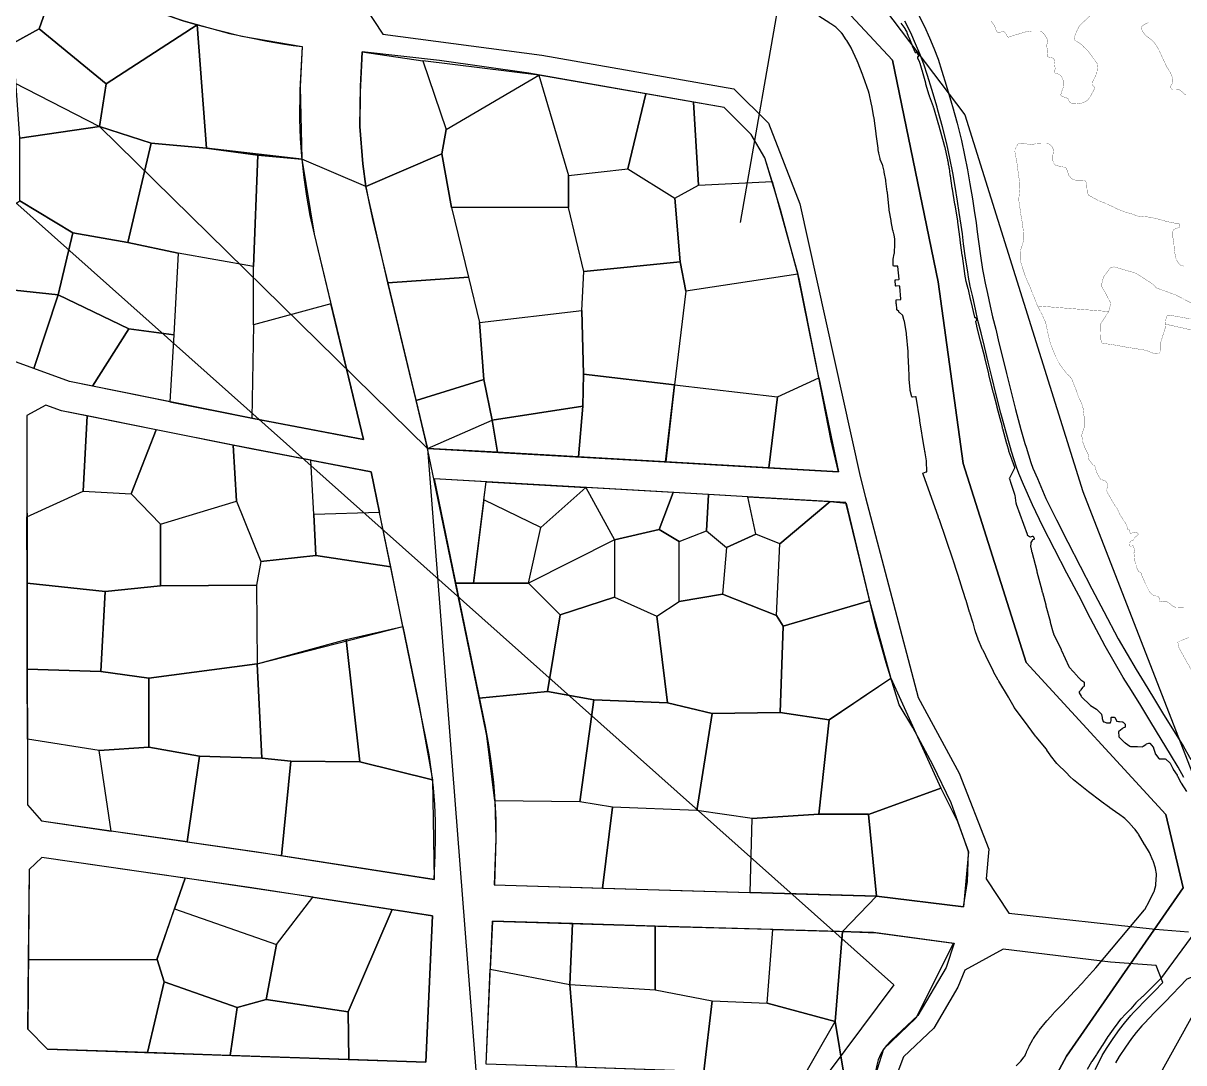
# Model space of a CAD drawing. Header units: millimetres. Extents: x -2018 to 1267, y -2071 to 2585.
# Drawn here: x -468 to 688, y -178 to 858 of the extents above; entities that cross this region are included whole.
import ezdxf

# ---------------------------------------------------------------- set-up
doc = ezdxf.new("R2010")
doc.units = ezdxf.units.MM
doc.linetypes.add('DASH', pattern=[0.35, 0.25, -0.1])
for name, color, linetype in [('0block', 7, 'Continuous'), ('0lake', 140, 'DASH'), ('0river', 141, 'Continuous'), ('1origin_square', 40, 'Continuous'), ('2area_all', 7, 'Continuous'), ('2area_down', 7, 'Continuous'), ('2area_up', 7, 'Continuous'), ('3_commercial', 1, 'Continuous'), ('3_landscape', 3, 'Continuous'), ('3_public', 4, 'Continuous'), ('3_resident', 2, 'Continuous')]:
    doc.layers.add(name, color=color, linetype=linetype)

msp = doc.modelspace()

# ---------------------------------------------------------------- linework, layer by layer
at = {"layer": '0block'}
for points in [[(-535.7, 956.1), (-418.8, 904.2), (-401.6, 896.5), (-345.9, 873), (-307.7, 859.9), (-262.3, 847.3), (-224.7, 839.5), (-209.3, 836.9), (-198.9, 835.2), (-189.9, 834.4), (-192.2, 790.9), (-192.6, 762), (-191.9, 742.7), (-190.6, 725.2), (-190.3, 722.1), (-188.3, 703.7), (-185.6, 685.1), (-182.1, 666.1), (-178, 647.5), (-128.8, 442.7), (-235.2, 463), (-421.5, 500.5), (-492.8, 526.6)], [(-127.6, 874), (-109.6, 846.5), (48.9, 825.7), (240.1, 792.1), (274.5, 758), (305.7, 677.6), (365.9, 405.8), (371, 385), (423.5, 185.7), (464.4, 110.3), (494.1, 34.6), (491.3, 5.2), (513.8, -29.1), (659.6, -45.2), (692.8, -47.7)], [(688.3, 106), (682.4, 116.4), (674.9, 129), (665.6, 144.2), (655.2, 161), (645.2, 177.6), (635.9, 192.7), (627.8, 205.8), (609.8, 236.9), (595.3, 264.5), (583.5, 287.2), (571.7, 309.7), (559.4, 333.5), (547.9, 356), (537.3, 377.7), (528.5, 397.8), (523.8, 408.9), (521.6, 415.1), (516.6, 430.9), (515.6, 434.6), (513.5, 441.6), (511.6, 448.7), (506, 469), (501.4, 487.4), (497, 505.1), (493.4, 519.9), (489.5, 535.6), (486.3, 549), (483.1, 561.5), (480.7, 572.5), (477.9, 584.8), (475.5, 595.4), (473.8, 604.6), (473, 609.8), (470.9, 623.5), (468.9, 637.8), (467.6, 647.8), (466.3, 656.3), (464.4, 669), (462.8, 680.2), (460.4, 695), (458, 708.6), (455, 723), (452, 737.4), (447.7, 754.2), (443.3, 770.9), (442.5, 773.8), (437.2, 791.5), (432.9, 805.5), (429.4, 816.6), (425.2, 827.1), (421, 837.1), (416.2, 847.8), (410.3, 859.7)], [(600, -184.9), (605.7, -173.3), (606.9, -170.9), (611.3, -164), (617.7, -154.2), (624, -145.2), (629.1, -138.6), (635.4, -131.1), (638.2, -128.3), (642.7, -123.5), (648.3, -117.6), (658.9, -107), (667.1, -98.3), (660.6, -81.4), (615, -78), (508.1, -65), (470, -85.9), (463.2, -102.9), (439.1, -143.6), (409, -172.3), (399.5, -197.9)]]:
    msp.add_lwpolyline(points, dxfattribs=at)
at = {"layer": '0block', "color": 7}
for points in [[(423.7, 866.4), (429.8, 854.2), (434.8, 843.1), (439.1, 832.8), (443.6, 821.6), (447.2, 809.9), (451.5, 795.9), (456.9, 777.9), (457.8, 774.7), (462.3, 757.9), (466.6, 740.8), (469.7, 726), (472.7, 711.4), (475.2, 697.5), (477.6, 682.4), (479.3, 671.1), (481.2, 658.5), (482.4, 649.8), (483.7, 639.9), (485.8, 625.7), (487.8, 612.1), (488.6, 607.2), (490.2, 598.4), (492.5, 588.1), (495.3, 575.7), (497.7, 565), (500.8, 552.6), (504, 539.2), (508, 523.5), (511.5, 508.7), (515.9, 491.1), (520.5, 472.8), (526, 452.6), (527.9, 445.6), (529.9, 438.8), (531, 435.2), (535.8, 419.8), (537.8, 414.3), (542.3, 403.8), (550.9, 384), (561.4, 362.7), (572.7, 340.4), (585, 316.6), (596.7, 294.1), (608.6, 271.5), (622.9, 244.1), (640.7, 213.5), (648.7, 200.5), (658, 185.4), (668, 168.8), (678.4, 152), (687.7, 136.8), (695.3, 124)], [(289.6, -45.4), (289.6, -45.6)], [(977.7, -661.9), (1008, -127.2), (989.5, -106.1), (715.1, -85.5), (691, -94.8), (669.6, -117.4), (659.1, -128), (653.6, -133.8), (649, -138.7), (646.4, -141.3), (640.8, -148), (636.1, -154.1), (630.1, -162.6), (623.9, -172.1), (620, -178.3)]]:
    msp.add_lwpolyline(points, dxfattribs=at)
at = {"layer": '0block'}
msp.add_lwpolyline([(244.7, 416.3), (344.4, 410.4), (336.9, 441.4), (321.2, 521.4), (305.5, 601.4), (286.5, 671.8), (270.9, 723.5), (257.4, 746.8), (230.5, 773.5), (35.8, 807.7), (-53, 820.5), (-130.1, 829.1), (-132.2, 788.9), (-132.3, 754.5), (-129.5, 717.3), (-126.4, 694.8), (-123.3, 678), (-119.6, 661), (-65, 433.9), (165.1, 420.8)], close=True, dxfattribs=at)
at = {"layer": '0block', "color": 7}
for points in [[(-121.2, 410.7), (-241, 433.5), (-429.7, 471.5), (-445, 477.1), (-464.1, 466.8), (-463.4, 78.9), (-449.3, 62.7), (-234.8, 31.8), (-58.5, 4.5), (-57.4, 28.9), (-57, 45.7), (-57.1, 62.4), (-57.8, 79), (-59.1, 95.6), (-61, 112.1), (-63.5, 128.5), (-66.6, 145.1)], [(300.8, -9.9), (382, -12.2), (468.7, -22.9), (472.7, 2.3), (473.7, 31.8), (469.6, 43.5), (456.3, 80.8), (438.3, 118.7), (418.2, 155.8), (404.8, 178.3), (391.6, 220.4), (381.3, 256.9), (365.4, 322.9), (351.7, 380.1), (264.8, 385.1), (254, 385.7), (163.4, 390.9), (-58.5, 403.5), (-7.7, 156.7), (-4.3, 138.5), (-1.5, 120), (0.6, 101.3), (2.1, 82.7), (2.9, 63.9), (3, 45.2), (2.5, 26.7), (1.3, -1.1), (187.3, -6.7), (290.5, -9.6)], [(-461.8, 14.4), (-463, -144.8), (-443.6, -164.8), (-66.7, -177.5), (-60.1, -31.7), (-240, -3.8), (-449, 26.2)], [(278.6, -189.1), (-6.7, -179.5), (-0.3, -37.1), (186.2, -42.7), (289.6, -45.6), (299.7, -45.9), (379.1, -48.2), (459.3, -59), (451.6, -83.3), (423.3, -131), (396.7, -155.9), (391.9, -161), (388.7, -165.4), (386.1, -170), (383.9, -175.3), (382.5, -180.6), (380.2, -192.5), (288.7, -189.4)]]:
    msp.add_lwpolyline(points, close=True, dxfattribs=at)
at = {"layer": '0lake', "const_width": 0.25}
for points in [[(597.1, 867.1), (584.7, 855.5), (584.4, 855.1), (584.1, 854.7), (582, 850.7), (581.8, 850.2), (581.6, 849.8), (579.7, 845.1), (579.6, 844.7), (579.4, 844.2), (579.1, 843.2), (579, 842.8), (578.9, 842.3), (579, 841.8), (579.1, 841.3), (579.4, 840.9), (581.4, 839.4), (581.8, 839.1), (582.2, 838.9), (585.2, 837.1), (585.6, 836.8), (586, 836.5), (589.5, 832.9), (589.9, 832.6), (590.3, 832.3), (591.7, 830.9), (592.1, 830.6), (592.4, 830.2), (602.3, 816.9), (602.4, 816.5), (602.3, 816), (601.6, 808.5), (601.5, 808), (601.4, 807.6), (599.5, 803.5), (599.3, 803), (599.1, 802.6), (596.8, 798.1), (596.7, 797.6), (596.7, 797.1), (596.7, 796.6), (596.9, 796.2), (597.1, 795.8), (597.5, 795.4), (597.9, 795.1), (598.7, 794.5), (599, 794.1), (599.2, 793.6), (599.3, 793.2), (599.2, 792.7), (598.9, 791.7), (598.7, 791.3), (598.5, 790.8), (597.5, 789.1), (597.3, 788.6), (597, 788.2), (594.9, 784.2), (594.7, 783.8), (594.3, 783.4), (592.1, 780.7), (591.8, 780.4), (591.3, 780.1), (589.6, 779.1), (589.2, 778.8), (588.7, 778.7), (585.8, 777.8), (585.4, 777.6), (584.9, 777.6), (581.9, 777.1), (581.4, 777), (580.9, 777.1), (578.4, 777.1), (577.9, 777.2), (577.5, 777.4), (575.1, 778.4), (574.8, 778.7), (574.4, 779), (574.1, 779.4), (573.9, 779.9), (573.8, 780.4), (573.6, 780.8), (573.4, 781.3), (573, 782.2), (572.6, 782.5), (572.2, 782.7), (571.3, 783.1), (570.8, 783.3), (570.3, 783.5), (566.6, 784.9), (566.1, 785.1), (565.9, 785.6), (565.7, 786), (565.7, 786.5), (566.4, 788.9), (566.6, 789.4), (566.7, 789.9), (567.9, 793.2), (568.1, 793.7), (568.1, 794.2), (568.4, 796.1), (568.4, 796.6), (568.4, 797.1), (568.4, 798.6), (568.4, 799.1), (568.3, 799.6), (567.7, 801.5), (567.6, 802), (567.3, 802.5), (565.8, 805), (565.5, 805.5), (565.2, 805.8), (564.3, 806.3), (563.9, 806.6), (563.5, 806.8), (561, 807.4), (560.5, 807.5), (560.1, 807.8), (559.8, 808.2), (559.6, 808.7), (559.6, 809.2), (559.6, 809.7), (559.9, 811.6), (560, 812.1), (560, 812.6), (559.5, 816.6), (559.5, 817.1), (559.4, 817.6), (559, 821.1), (558.9, 821.5), (558.6, 821.9), (557.9, 822.7), (557.5, 823), (557.1, 823.2), (556.6, 823.4), (556.1, 823.5), (553.7, 823.8), (553.2, 823.9), (552.7, 824.1), (552.4, 824.5), (552.2, 824.9), (552, 825.4), (552.1, 825.9), (552.1, 826.4), (552.2, 826.9), (552.3, 827.9), (552.4, 828.4), (552.4, 828.9), (552.4, 829.9), (552.4, 830.4), (552.3, 830.9), (551.8, 833.8), (551.7, 834.3), (551.6, 834.8), (551.7, 835.8), (551.8, 836.3), (551.9, 836.8), (552.2, 838.2), (552.3, 838.7), (552.4, 839.2), (552.3, 840.7), (552.3, 841.2), (552.1, 841.7), (551.7, 842.6), (551.5, 843), (551.2, 843.5), (549, 846.8), (548.7, 847.2), (548.3, 847.5), (546.5, 849.2), (546.1, 849.5), (545.6, 849.7), (544.6, 849.8), (544.1, 849.8), (543.6, 849.8), (541.6, 849.8), (541.1, 849.8), (540.6, 849.8), (537.1, 849.8), (536.6, 849.8), (536.1, 849.7), (531.7, 849.1), (531.2, 849), (530.7, 848.9), (524.9, 847.2), (524.4, 847), (524, 846.9), (516.8, 844.8), (516.3, 844.6), (515.8, 844.4), (514.4, 843.9), (514, 843.7), (513.5, 843.7), (513, 843.8), (512.6, 844), (512.3, 844.4), (512.1, 844.8), (511.9, 845.3), (511.2, 846.6), (511, 847.1), (510.7, 847.5), (509.4, 849), (509, 849.3), (508.6, 849.5), (508.1, 849.5), (507.6, 849.4), (507.1, 849.3), (506.6, 849.1), (504.3, 848.1), (503.9, 847.9), (503.4, 847.9), (502.9, 848.1), (502.6, 848.4), (501.7, 849.6), (501.4, 850.1), (501.3, 850.5), (500.1, 853.8), (499.9, 854.3), (499.7, 854.7), (499, 856.1), (498.7, 856.5), (498.4, 856.9), (496.2, 859.6)], [(690.1, 785.8), (685.3, 790.2), (685, 790.5), (684.5, 790.8), (683.2, 791.4), (682.7, 791.5), (682.2, 791.5), (680.7, 791.6), (680.2, 791.7), (679.7, 791.7), (677.7, 791.7), (677.2, 791.7), (676.7, 791.8), (676.2, 791.9), (675.7, 792), (675.5, 792.4), (675.1, 794.3), (675.2, 794.8), (675.3, 795.3), (675.5, 795.7), (675.8, 796.2), (676, 796.6), (676.3, 797), (676.5, 797.5), (676.8, 797.9), (677, 798.3), (677.1, 798.8), (677.2, 800.3), (677.2, 800.8), (677.2, 801.3), (676.8, 803.3), (676.6, 803.7), (676.5, 804.2), (674.5, 808.8), (674.3, 809.3), (674, 809.7), (671, 814.3), (670.8, 814.7), (670.6, 815.2), (667.4, 822), (667.2, 822.4), (667, 822.9), (663.5, 830.6), (663.3, 831.1), (663, 831.5), (659.9, 836.6), (659.6, 837.1), (659.3, 837.4), (657, 840.1), (656.6, 840.4), (656.2, 840.7), (653.4, 842.8), (653, 843.1), (652.7, 843.5), (650.3, 845.3), (650, 845.7), (649.6, 846.1), (646.9, 849.7), (646.7, 850.1), (646.5, 850.6), (646.1, 852), (646, 852.5), (646, 853), (646.3, 854), (646.5, 854.4), (646.8, 854.7), (648.4, 856), (648.8, 856.3), (649.3, 856.5), (653.3, 858.4)], [(702.1, 575.4), (680.8, 586.4), (680.4, 586.7), (679.9, 586.9), (661.6, 593.5), (661.1, 593.7), (660.7, 593.9), (658, 596.9), (657.7, 597.3), (657.3, 597.6), (640.9, 608.2), (640.5, 608.4), (640, 608.6), (619.4, 614.6), (618.9, 614.7), (618.4, 614.7), (615.9, 614.1), (615.4, 614), (615, 613.9), (608.5, 605), (608.2, 604.6), (608, 604.1), (606.1, 596.4), (606.1, 595.9), (606.2, 595.4), (610.3, 588.5), (610.5, 588.1), (610.7, 587.6), (615.1, 579.2), (615.3, 578.7), (615.4, 578.3), (613.6, 571), (613.4, 570.5), (613, 570.3), (543.2, 575.8), (542.7, 575.8), (542.4, 576.1), (542.2, 576.5), (539.3, 584), (539.1, 584.4), (538.9, 584.9), (537.3, 588.6), (537.1, 589), (537, 589.5), (534.7, 595.6), (534.5, 596), (534.3, 596.5), (532.5, 600.1), (532.3, 600.6), (532.1, 601), (529.9, 606.6), (529.8, 607.1), (529.6, 607.5), (528, 612.3), (527.8, 612.8), (527.7, 613.2), (526.2, 618), (526.1, 618.5), (525.9, 619), (525.3, 621.4), (525.2, 621.9), (525.2, 622.4), (525.1, 625.4), (525.1, 625.9), (525.1, 626.4), (525.2, 628.9), (525.3, 629.4), (525.4, 629.9), (526, 632.8), (526.1, 633.3), (526.3, 633.8), (527.6, 637.5), (527.8, 638), (527.9, 638.5), (528.4, 641.4), (528.4, 641.9), (528.5, 642.4), (528.5, 647.4), (528.5, 647.9), (528.5, 648.4), (527.7, 655.9), (527.6, 656.4), (527.6, 656.9), (525.6, 668.2), (525.6, 668.7), (525.5, 669.2), (524.6, 676.1), (524.5, 676.6), (524.4, 677.1), (523.8, 681.1), (523.8, 681.6), (523.8, 682.1), (524.2, 686.6), (524.2, 687.1), (524.3, 687.6), (524.8, 693.5), (524.9, 694), (524.9, 694.5), (524.9, 697.5), (524.9, 698), (524.9, 698.5), (523.5, 705.9), (523.4, 706.4), (523.4, 706.9), (522.5, 714.9), (522.4, 715.4), (522.4, 715.9), (521.2, 722.3), (521.2, 722.8), (521.1, 723.2), (520, 729.1), (519.9, 729.6), (520, 730.1), (520, 731.6), (520.1, 732.1), (520.2, 732.6), (520.8, 733.4), (521.1, 733.8), (521.3, 734.3), (522.5, 736.5), (522.8, 736.9), (523.2, 737.2), (525.6, 737.8), (526.1, 737.9), (526.6, 738), (529.1, 738.1), (529.5, 738), (530, 737.8), (533.3, 736.7), (533.8, 736.5), (534.3, 736.5), (535.3, 736.3), (535.8, 736.3), (536.3, 736.4), (537.7, 736.7), (538.2, 736.8), (538.7, 737), (540.1, 737.4), (540.6, 737.5), (541.1, 737.5), (543.1, 737.7), (543.6, 737.7), (544.1, 737.7), (547.1, 737.9), (547.6, 737.9), (548.1, 737.9), (550.6, 737.9), (551.1, 737.9), (551.6, 737.8), (553.1, 737.5), (553.6, 737.4), (554, 737.1), (555.2, 736.2), (555.6, 735.9), (555.9, 735.6), (557.3, 734.1), (557.6, 733.7), (557.7, 733.2), (558.1, 731.8), (558.3, 731.3), (558.3, 730.8), (557.7, 725.3), (557.7, 724.8), (557.7, 724.3), (557.6, 722.8), (557.6, 722.3), (557.6, 721.8), (557.8, 720.3), (557.9, 719.9), (558.1, 719.4), (558.7, 718), (559, 717.6), (559.3, 717.3), (560, 716.5), (560.4, 716.2), (560.8, 716), (564.7, 714.9), (565.2, 714.8), (565.6, 714.7), (568.1, 714.3), (568.6, 714.2), (569.1, 714.1), (570.5, 713.7), (570.9, 713.3), (571.2, 712.9), (571.4, 712.5), (571.6, 712), (572.4, 709.6), (572.5, 709.2), (572.7, 708.7), (573.6, 706.4), (573.7, 705.9), (574, 705.5), (576, 703.2), (576.4, 702.9), (576.8, 702.6), (578, 701.8), (578.5, 701.6), (579, 701.5), (580.4, 701.2), (580.9, 701.2), (581.4, 701.2), (583.4, 701.2), (583.9, 701.1), (584.4, 701.1), (586.9, 701.1), (587.4, 701.1), (587.9, 701.1), (588.9, 700.9), (589.4, 700.8), (589.8, 700.5), (590.2, 700.2), (590.6, 699.8), (590.7, 699.4), (591.4, 697), (591.5, 696.5), (591.5, 696), (591.7, 693), (591.7, 692.5), (592, 689), (592, 688.5), (592.3, 688.1), (593.3, 686.3), (593.6, 686), (594, 685.8), (596.7, 684.4), (597.2, 684.2), (597.6, 683.9), (600.6, 682.2), (601.1, 681.9), (601.5, 681.7), (604.2, 680.4), (604.7, 680.2), (605.1, 680), (609.3, 678.4), (609.8, 678.2), (610.3, 678), (613.4, 676.5), (613.9, 676.3), (614.3, 676.1), (617.1, 674.9), (617.5, 674.7), (618, 674.5), (622, 672.4), (622.4, 672.2), (622.9, 672), (629, 669.7), (629.4, 669.5), (629.9, 669.4), (635.7, 667.7), (636.2, 667.6), (636.6, 667.4), (642.7, 665.2), (643.2, 665.1), (643.7, 665), (648.2, 664.5), (648.7, 664.5), (649.2, 664.5), (651.2, 664.6), (651.7, 664.6), (652.2, 664.5), (655.2, 664.2), (655.7, 664.1), (656.1, 663.9), (662, 662.5), (662.5, 662.4), (662.9, 662.3), (669.7, 660.4), (670.2, 660.2), (670.6, 660.1), (676, 659), (676.5, 658.9), (679, 658.4), (679.5, 658.3), (680, 658.3), (682.5, 658.3), (682.9, 658), (683.3, 657.7), (684.1, 657), (684.2, 656.6), (684.3, 656.1), (684.1, 655.6), (683.8, 654.6), (683.7, 654.2), (683.2, 654), (682.3, 653.6), (681.8, 653.5), (679.9, 652.8), (679.4, 652.6), (679, 652.4), (678.2, 651.8), (677.8, 651.5), (677.6, 651), (677.5, 650.6), (677.3, 650.1), (677.3, 649.6), (677.2, 645.6), (677.2, 645.1), (677.2, 644.6), (678, 639.6), (678.1, 639.2), (678.2, 638.7), (678.6, 633.2), (678.6, 632.7), (678.7, 632.2), (679.3, 628.2), (679.4, 627.7), (679.5, 627.2), (680.2, 623.8), (680.3, 623.3), (680.5, 622.9), (682, 619.7), (682.3, 619.3), (682.6, 618.9), (684.3, 617), (684.6, 616.7), (685.1, 616.5), (688.4, 615.5)], [(688.3, 275.6), (687.8, 275.5), (680.8, 275.2), (680.3, 275.2), (679.9, 275.5), (677.6, 276.6), (677.2, 276.8), (676.8, 277.1), (673.7, 279.7), (673.3, 280), (672.9, 280.2), (670.7, 281.4), (670.2, 281.7), (669.7, 281.7), (668.2, 281.7), (667.7, 281.7), (667.3, 281.6), (664.8, 281.2), (664.4, 281.4), (664.1, 281.8), (663.8, 282.3), (663.8, 282.8), (663.7, 283.3), (663.7, 283.8), (663.7, 284.3), (663.6, 284.8), (663.4, 285.2), (663.1, 285.6), (662.8, 286), (661, 286.8), (660.5, 286.9), (657.6, 287.8), (657.2, 288), (656.8, 288.3), (654.3, 290.8), (653.9, 291.1), (653.7, 291.5), (649.9, 299.2), (649.7, 299.6), (649.5, 300.1), (646.5, 306.9), (646.3, 307.4), (646.1, 307.9), (645.7, 309.3), (645.6, 309.8), (645.2, 310.1), (643.4, 311.1), (643.1, 311.3), (642.8, 311.8), (641.1, 315.4), (640.9, 315.9), (640.7, 316.3), (640.5, 318.3), (640.5, 318.8), (640.4, 319.3), (639.4, 321.6), (639.2, 322), (639.1, 322.5), (638.5, 329.5), (638.5, 330), (638.8, 330.3), (639.3, 330.5), (639.5, 330.9), (639.5, 331.4), (637.8, 337.1), (637.4, 337.1), (636.9, 336.9), (635.1, 336), (634.7, 335.8), (634.6, 336.1), (634.2, 339.1), (634.2, 339.6), (634.4, 340.1), (634.9, 340.9), (635.2, 341.3), (635.6, 341.7), (636, 341.9), (636.5, 342), (637.5, 342.2), (637.9, 342.5), (638.1, 342.9), (639, 344.7), (639.3, 345.1), (639.7, 345.5), (640.1, 345.8), (640.5, 346.1), (641.2, 346.7), (641.6, 347), (642, 347.4), (642.9, 348.6), (642.6, 349), (641.5, 350), (641.1, 350.3), (640.7, 350.5), (640.2, 350.3), (639.8, 350.2), (639.3, 350.1), (635.3, 349.4), (634.9, 349.4), (634.6, 349.9), (633.9, 352.3), (633.7, 352.7), (633.2, 352.7), (632.7, 352.6), (632.5, 352.8), (632.3, 353.3), (631.1, 357.7), (630.9, 358.1), (630.7, 358.5), (627.1, 364), (626.9, 364.4), (626.6, 364.8), (624.4, 368.2), (624.2, 368.6), (624, 369.1), (622.6, 372.3), (622.4, 372.8), (622.2, 373.2), (618.8, 378.2), (618.5, 378.6), (618.3, 379), (611.8, 390.3), (611.7, 390.8), (611.6, 391.3), (611.3, 392.2), (611.3, 392.7), (611.4, 393.2), (612.3, 396.1), (612.4, 396.5), (612.4, 397), (611.6, 399.4), (611.4, 399.9), (611.1, 400.3), (610.5, 401.1), (610.2, 401.4), (609.7, 401.6), (607.4, 402.4), (606.9, 402.6), (606.4, 402.7), (605.4, 402.8), (605.1, 403.2), (604.9, 403.6), (601, 410.6), (600.9, 411.1), (600.8, 411.6), (600.4, 414.1), (600.3, 414.5), (600.1, 415), (599.7, 415.9), (599.5, 416.4), (599.2, 416.7), (597.8, 417.4), (597.4, 417.7), (597.1, 418.1), (595.7, 420.1), (595.4, 420.5), (595, 420.9), (593.8, 422.5), (593.6, 422.9), (593.6, 423.4), (593.7, 424.9), (593.7, 425.4), (593.6, 425.9), (593.5, 426.4), (593.4, 426.9), (593.3, 427.4), (593, 427.8), (592.1, 429.6), (591.9, 430), (591.7, 430.5), (589.6, 434.5), (589.4, 435), (589.3, 435.4), (587.2, 441.1), (587.1, 441.6), (587.1, 442.1), (586.9, 444), (586.8, 444.5), (586.8, 445), (586.6, 446), (586.6, 446.5), (586.6, 447), (586.9, 449), (587, 449.5), (587.2, 450), (587.9, 451.8), (588, 452.3), (588.2, 452.8), (588.9, 454.7), (589, 455.2), (589, 455.7), (589, 459.2), (589, 459.7), (589, 460.2), (588.8, 465.6), (588.8, 466.1), (588.7, 466.6), (587.8, 473.6), (587.8, 474.1), (587.6, 474.6), (586.4, 478.9), (586.2, 479.4), (586, 479.8), (583.4, 484.7), (583.3, 485.1), (583.1, 485.6), (581.1, 491.8), (580.9, 492.3), (580.7, 492.7), (578.1, 499.2), (577.9, 499.7), (577.7, 500.1), (576.7, 502.9), (576.4, 503.4), (576.1, 503.8), (575.5, 504.6), (575.1, 504.9), (574.8, 505.3), (572.3, 507.7), (571.9, 508.1), (571.6, 508.5), (568.2, 512.8), (567.9, 513.1), (567.6, 513.5), (564.6, 517.6), (564.3, 518), (564.1, 518.4), (560.7, 525.1), (560.5, 525.6), (560.3, 526), (558.2, 531.1), (558, 531.6), (557.8, 532), (555.3, 538.6), (555.1, 539), (555, 539.5), (553.8, 544.4), (553.7, 544.9), (553.6, 545.4), (552.4, 550.7), (552.3, 551.2), (551.5, 555.1), (551.4, 555.6), (551.3, 556.1), (550.4, 559.5), (550.3, 560), (550.1, 560.4), (547.4, 566.4), (547.2, 566.8), (547, 567.3), (544.9, 571.3), (544.6, 571.7), (542.6, 575.7), (543.1, 575.8), (612.8, 570.3), (613.2, 570.2), (613, 569.7), (605.6, 558.4), (605.6, 558), (605.6, 557.5), (605.2, 543.5), (605.2, 543), (605.4, 542.5), (606.8, 538.7), (607.2, 538.6), (607.7, 538.5), (616.6, 537.4), (617.1, 537.3), (617.6, 537.2), (629.9, 535), (630.4, 534.9), (630.9, 534.8), (650.2, 531.7), (650.6, 531.5), (651.1, 531.4), (658.5, 528.4), (659, 528.3), (659.5, 528.4), (663.5, 528.7), (663.9, 529.1), (665, 531.3), (665.2, 531.7), (665.3, 532.2), (665.3, 539.2), (665.3, 539.7), (665.4, 540.2), (669.2, 552.7), (669.4, 553.1), (669.5, 553.6), (669.8, 557.1), (669.9, 557.6), (670.4, 557.6), (717.7, 547)], [(717.8, 547), (670, 557.7), (669.9, 558.1), (669.9, 558.6), (670.2, 561.6), (670.3, 562.1), (670.4, 562.6), (671.5, 566.4), (671.9, 566.6), (672.4, 566.6), (673.9, 566.6), (674.4, 566.6), (674.9, 566.5), (694.6, 563)], [(736.4, 141.1), (687.9, 226.9), (687.7, 227.3), (687.5, 227.7), (683.6, 234.7), (683.4, 235.2), (683.2, 235.7), (682.3, 240.1), (682.2, 240.5), (682.3, 240.9), (685.5, 242.5), (685.9, 242.7), (686.4, 242.8), (692.9, 245.4)]]:
    msp.add_lwpolyline(points, dxfattribs=at)
at = {"layer": '0river'}
for points in [[(521.1, -181.2), (525.5, -177.1), (525.8, -176.7), (529.2, -172.4), (529.4, -171.9), (529.7, -171.5), (531.2, -168.3), (531.4, -167.9), (531.6, -167.4), (534, -161.9), (534.2, -161.5), (534.4, -161), (537.9, -155), (538.2, -154.5), (538.5, -154.1), (543.6, -146.7), (543.9, -146.3), (544.2, -145.9), (551.7, -136.5), (552, -136.1), (552.3, -135.8), (557.9, -129.4), (558.3, -129), (558.6, -128.6), (566.6, -120.4), (567, -120), (567.3, -119.7), (579.4, -107), (579.7, -106.6), (580.1, -106.3), (587.5, -98.1), (587.8, -97.8), (588.1, -97.4), (597.2, -87.4), (597.5, -87), (597.9, -86.6), (600.5, -83.6), (649.1, -26), (649.3, -25.6), (653.6, -17.7), (653.8, -17.2), (654, -16.8), (658.7, -7.4), (658.9, -6.9), (659, -6.4), (660.2, -1.6), (660.3, -1.1), (660.3, -0.6), (660.9, 8.9), (660.8, 9.4), (660.8, 9.9), (660.1, 15.4), (660, 15.8), (657.6, 22.9), (657.4, 23.4), (654.2, 30.7), (654, 31.2), (649.4, 38.9), (649.1, 39.3), (642.9, 49.6), (642.6, 50.1), (642.4, 50.5), (639.7, 54.1), (639.4, 54.5), (639.1, 54.9), (635.1, 59.3), (634.7, 59.7), (629.9, 64.7), (629.5, 65.1), (623, 69.7), (622.6, 70), (614.4, 75.8), (614, 76.1), (606, 82.1), (605.6, 82.4), (593.3, 91.8), (578.4, 103.6), (578, 103.9), (575, 106.6), (574.6, 106.9), (574.3, 107.2), (571.6, 110.2), (571.2, 110.6), (570.9, 110.9), (562.4, 119.4), (562, 119.7), (561.7, 120.1), (555.5, 127.9), (555.2, 128.3), (554.9, 128.7), (551.9, 133.3), (551.6, 133.8), (551.3, 134.2), (541.1, 146.5), (540.8, 146.9), (540.5, 147.3), (529.4, 162.1), (529.1, 162.5), (519.6, 175.4), (519.3, 175.8), (519.1, 176.2), (514, 185.4), (513.7, 185.8), (513.5, 186.2), (503.9, 202.1), (503.6, 202.5), (503.4, 202.9), (498.7, 211.2), (498.5, 211.6), (491.3, 226.5), (491.1, 227), (490.9, 227.4), (487.9, 233.2), (487.7, 233.6), (487.4, 234.1), (483.7, 242.8), (483.5, 243.3), (483.3, 243.7), (480.8, 251.3), (480.6, 251.8), (480.5, 252.3), (478.3, 260), (478.1, 260.4), (478, 260.9), (475.1, 270), (474.9, 270.4), (474.8, 270.9), (471.3, 282.4), (471.2, 282.9), (465.9, 299.6), (465.8, 300.1), (458.8, 321.5), (458.7, 321.9), (458.5, 322.4), (444.4, 363.6), (444.2, 364), (444, 364.5), (443.9, 365), (443.7, 365.4), (428.5, 408.3), (428.4, 408.8), (428.4, 409.3), (431.7, 410.5), (432.1, 410.7), (432.3, 411.1), (431.9, 420.6), (431.8, 421.1), (431.8, 421.6), (430.6, 429.5), (430.5, 430), (430.4, 430.5), (429.8, 433.9), (429.7, 434.4), (429.6, 434.9), (425.2, 461.5), (425.1, 462), (425.1, 462.5), (421.6, 484.8), (421.5, 485.2), (421.1, 485.4), (418.1, 484.9), (417.6, 484.9), (417.4, 485.2), (415.6, 491.5), (415.5, 492), (415.5, 492.5), (414.8, 502.9), (414.8, 503.4), (414.2, 516.9), (414.1, 517.4), (414.1, 517.9), (413.6, 529.4), (413.6, 529.9), (413.6, 530.4), (412, 547.8), (412, 548.3), (411.9, 548.8), (410, 560.2), (409.9, 560.7), (409.7, 561.1), (408.3, 565.9), (408.2, 566.4), (407.9, 566.8), (404.9, 569.4), (404.5, 569.8), (404.2, 570.2), (402.5, 572), (402.3, 572.5), (402.3, 573), (401.9, 577.5), (401.8, 578), (401.8, 578.5), (401.6, 581.5), (401.8, 581.9), (405.8, 582.2), (406.3, 582.3), (406.4, 582.7), (405.2, 595.2), (405.1, 595.7), (404.7, 595.8), (401.7, 595.6), (401.2, 595.7), (401, 596), (400.6, 601.5), (400.8, 601.9), (401.3, 602), (404.3, 602.1), (404.6, 602.5), (403.5, 615), (403.4, 615.4), (403, 615.6), (399.5, 615.6), (399, 615.6), (398.8, 616), (398.6, 621.5), (398.6, 622), (398.7, 622.5), (399.8, 627.9), (399.9, 628.4), (400, 628.9), (400.5, 637.4), (400.5, 637.9), (400.5, 638.4), (400.5, 641.4), (400.4, 641.9), (400.4, 642.4), (399.6, 646.8), (399.5, 647.3), (399.4, 647.8), (398.7, 650.2), (398.6, 650.7), (398.5, 651.1), (396.8, 660), (396.7, 660.5), (396.6, 661), (394.8, 671.3), (394.7, 671.8), (394.7, 672.3), (392.9, 688.7), (392.9, 689.2), (392.8, 689.7), (391.5, 700.1), (391.4, 700.6), (391.3, 701.1), (389.9, 709), (389.9, 709.5), (389.7, 710), (388.4, 715.3), (388.3, 715.8), (388.1, 716.3), (385.9, 721.8), (385.7, 722.3), (385.6, 722.8), (384.4, 728.2), (384.3, 728.6), (384.2, 729.1), (383.7, 732.1), (383.6, 732.6), (383.6, 733.1), (381.7, 747), (381.7, 747.5), (379.8, 762.8), (379.7, 763.3), (379.6, 763.8), (377.3, 775.6), (377.2, 776.1), (377.1, 776.6), (374.7, 787.8), (374.6, 788.3), (374.4, 788.8), (368.8, 804.8), (368.6, 805.3), (368.4, 805.8), (363.2, 819.3), (363, 819.7), (362.8, 820.2), (357, 832.9), (356.8, 833.4), (356.5, 833.8), (352.5, 840.2), (352.3, 840.6), (352, 841), (347.8, 847.2), (347.4, 847.6), (347.1, 848), (342.3, 853), (341.9, 853.4), (341.5, 853.7), (336.5, 857), (336.1, 857.3), (335.7, 857.5), (324.7, 864.5)], [(406.5, 857.6), (410.2, 852.3), (410.5, 851.8), (410.7, 851.4), (412, 849.2), (412.2, 848.8), (412.4, 848.3), (413.8, 844.6), (414, 844.1), (414.2, 843.7), (417.5, 835.3), (417.7, 834.8), (417.9, 834.4), (420.6, 828.5), (421.1, 828.4), (421.5, 828.5), (422, 828.7), (422.4, 828.6), (423.9, 824.9), (423.9, 824.4), (423.6, 824.1), (423.1, 823.9), (423, 823.5), (423.1, 823), (424.8, 818.9), (425, 818.4), (425.1, 817.9), (427.4, 810.8), (427.5, 810.3), (427.7, 809.8), (430.8, 798.2), (430.9, 797.7), (431, 797.2), (434.3, 786.2), (434.5, 785.8), (434.7, 785.3), (438.5, 774.4), (438.7, 774), (438.8, 773.5), (444, 756.3), (444.1, 755.8), (444.3, 755.3), (449.5, 736), (449.6, 735.5), (449.7, 735), (452.8, 721.3), (452.9, 720.9), (453, 720.4), (453.5, 717.4), (453.6, 716.9), (453.7, 716.4), (454.2, 714), (454.3, 713.5), (454.4, 713), (455.3, 706.6), (455.4, 706.1), (455.5, 705.6), (457.2, 693.2), (457.3, 692.7), (457.4, 692.2), (459.9, 677.4), (460, 676.9), (460.1, 676.5), (462.7, 660.2), (462.7, 659.7), (462.8, 659.2), (465, 642.3), (465, 641.8), (465.1, 641.3), (467.2, 626.5), (467.3, 626), (467.4, 625.5), (469.8, 608.1), (469.8, 607.6), (471.2, 600.3), (471.3, 599.8), (471.4, 599.3), (472.7, 594.4), (472.8, 594), (472.9, 593.5), (475.8, 581.3), (475.9, 580.8), (476.1, 580.4), (479.7, 564.8), (479.9, 564.3), (480.2, 564.2), (480.7, 564.3), (481.1, 564.1), (481.2, 563.6), (481.8, 561.2), (481.4, 560.9), (480.9, 560.7), (480.6, 560.4), (481.7, 556), (481.8, 555.5), (485.5, 541), (485.6, 540.5), (485.7, 540), (489.5, 525), (489.7, 524.5), (489.8, 524), (493.5, 508.5), (493.7, 508), (493.8, 507.5), (498.1, 490), (498.2, 489.5), (501.9, 475.5), (502.1, 475), (505.9, 460.5), (506, 460), (506.1, 459.6), (507.3, 454.7), (507.4, 454.2), (507.6, 453.7), (511.7, 438.8), (511.8, 438.3), (512, 437.8), (513.5, 432.5), (513.6, 432), (513.7, 431.6), (516.5, 423.5), (516.7, 423.1), (516.9, 422.6), (519.6, 415.1), (519.7, 414.6), (519.7, 414.1), (514.4, 404.4), (514.3, 404), (514.4, 403.5), (514.8, 402.6), (514.9, 402.1), (515.1, 401.6), (515.2, 401.1), (515.4, 400.7), (515.5, 400.2), (519.6, 388.4), (519.7, 387.9), (519.8, 387.4), (521, 379.5), (521.1, 379), (521.2, 378.5), (532, 348.4), (532.2, 347.9), (532.5, 347.6), (534.6, 346.1), (535, 345.8), (535.4, 345.7), (537.3, 346.4), (537.8, 346.5), (538.1, 346.3), (539.1, 344), (539.1, 343.6), (538.7, 343.3), (537.7, 342.9), (537.3, 342.7), (537, 342.3), (535.8, 340.1), (535.7, 339.6), (535.7, 339.1), (535.5, 336.1), (535.6, 335.7), (535.7, 335.2), (536.5, 331.8), (536.6, 331.3), (536.7, 330.8), (541.7, 311.9), (541.8, 311.4), (541.9, 311), (546.8, 292.6), (546.8, 292.1), (547, 291.1), (547.2, 290.7), (547.5, 290.3), (550.6, 278.2), (550.7, 277.7), (550.9, 277.2), (555, 261.7), (555.1, 261.3), (555.2, 260.8), (558.2, 250.2), (558.3, 249.7), (558.5, 249.2), (565.9, 233.4), (566.1, 232.9), (566.3, 232.5), (573.7, 216.6), (573.9, 216.1), (574.2, 215.7), (581.5, 207.5), (581.8, 207.2), (582.2, 206.8), (585, 203.9), (585.3, 203.6), (585.7, 203.3), (588.5, 201.2), (588.9, 200.9), (589, 200.4), (589, 197.4), (588.8, 197), (588.5, 196.6), (588.1, 196.3), (587.7, 196), (587.4, 195.6), (585.6, 193.2), (585.3, 192.8), (585, 192.4), (584, 191.2), (583.8, 190.8), (583.9, 190.3), (585.9, 186.9), (586.2, 186.5), (586.5, 186.1), (594.5, 178.5), (594.9, 178.2), (595.3, 177.9), (601.1, 174.1), (601.6, 173.8), (601.9, 173.5), (605.8, 169.5), (606.1, 169.1), (606.2, 168.7), (606.8, 165.7), (606.9, 165.2), (607, 164.8), (607.8, 161.9), (608.2, 161.6), (608.7, 161.4), (610.5, 160.7), (611, 160.6), (611.5, 160.5), (615, 160.6), (615.2, 161), (615.4, 161.5), (615.8, 162.9), (615.9, 163.4), (615.9, 163.9), (615.9, 165.9), (616.3, 166), (616.8, 166), (618.8, 166), (619.3, 165.8), (621, 162.7), (621.2, 162.3), (621.7, 162.2), (623.2, 161.9), (623.7, 161.8), (624.2, 161.8), (626.7, 161.5), (627.1, 161.4), (627.6, 161.2), (629.4, 159.4), (629.7, 159), (629.7, 158.5), (629.8, 157), (629.9, 156.5), (629.6, 156.1), (627.4, 155), (627, 154.7), (626.6, 154.4), (623.5, 151.8), (623.2, 151.5), (623, 151), (623.4, 147.6), (623.4, 147.1), (623.6, 146.6), (628.9, 141.3), (629.3, 141), (629.7, 140.7), (634.5, 137.1), (634.9, 136.9), (635.4, 136.8), (640.9, 136.8), (641.4, 136.8), (641.9, 136.8), (646.9, 136.7), (647.4, 136.8), (647.8, 137.1), (650.2, 138.9), (650.6, 139.2), (651, 139.4), (653.4, 140.2), (653.9, 140.3), (654.3, 140.1), (657.5, 136.3), (657.8, 135.8), (658, 135.4), (659.5, 130.1), (659.7, 129.6), (659.9, 129.2), (663.3, 124.9), (663.7, 124.6), (664.2, 124.5), (669.7, 124.7), (670.1, 124.4), (670.5, 124.1), (673.8, 121.1), (674.1, 120.7), (674.4, 120.3), (677.2, 115), (677.4, 114.6), (677.7, 114.1), (681.4, 108.2), (681.6, 107.7), (681.8, 107.3), (685.1, 101.1), (685.4, 100.7), (685.6, 100.2), (690.7, 92.2)], [(707.4, -36.9), (664.8, -94.6), (660.3, -99.3), (659.9, -99.6), (655, -104.5), (654.6, -104.9), (647.2, -112.3), (646.8, -112.6), (640.9, -118), (640.5, -118.4), (635.3, -124.4), (635, -124.8), (630.4, -129.4), (630, -129.7), (625.6, -134.5), (625.2, -134.8), (619.9, -142.1), (619.6, -142.5), (612.8, -151.8), (612.5, -152.2), (607.2, -160.6), (606.9, -161.1), (601.5, -169.4), (601.2, -169.9), (596.5, -176.9), (596.2, -177.4), (592, -184.8)]]:
    msp.add_lwpolyline(points, dxfattribs=at)
at = {"layer": '1origin_square'}
for points in [[(-1194.9, 1155.1), (-878.6, 1069.2), (-518.7, 717.4), (399.5, -100.6), (220.7, -339.9), (225.2, -1093), (64.5, -1611.6), (228.9, -1991.1)], [(246.5, 658.9), (303.8, 986.2), (470.1, 766.1), (587.6, 391), (751.8, -31.8), (500.8, -484.3), (520.6, -1085.1), (416.4, -1710.2)]]:
    msp.add_lwpolyline(points, dxfattribs=at)
at = {"layer": '2area_all'}
msp.add_lwpolyline([(300.3, -207.9), (340.8, -137), (348.3, -47.3), (382, -12.2), (374, 69.5), (324.8, 69.5), (335.1, 163.3), (286.1, 170.7), (289.3, 256.9), (282.4, 267.3), (228.6, 288.6), (185.6, 281.3), (185.6, 341.1), (165.7, 353.1), (121.3, 342.7), (35.5, 299.6), (35.5, 299.6), (-37.1, 299.6), (-65, 433.9), (-0.8, 462), (89.5, 476), (90.3, 508), (88.7, 571.4), (90.5, 610), (75.3, 673.8), (-41.3, 673.8), (-50.7, 727.3), (-126.4, 694.8), (-190.3, 722.1), (-285, 733.1), (-340.4, 738), (-391.8, 754.8), (-385, 797.1), (-451.7, 852), (-477.7, 837.5)], dxfattribs=at)
at = {"layer": '2area_down'}
for points in [[(493.7, -316.1), (571.2, -171.8), (687.4, -4), (670.3, 69), (531.2, 220.6), (468.5, 418.9), (443.4, 599.8), (397.9, 820.8), (324.2, 900.1), (157.7, 945.3), (-77, 945.3), (-251.1, 968.4), (-492.1, 1068.3), (-1143.3, 1353.1), (-1375.6, 1526.3), (-1554.6, 1740), (-1556.6, 1737.7), (-1687.2, 1625.9), (-1522.9, 1376.2), (-1266.6, 1201.6), (-1217.8, 1179.5), (-391.8, 754.8), (-65, 433.9), (-10.6, -266.9)], [(385.9, -2048.1), (396.7, -1931.1), (387.6, -1785.3), (323.9, -1559.9), (343.2, -1386.7), (446.3, -1067.5), (463.9, -832.2), (448.4, -510.1), (493.7, -316.1), (571.2, -171.8), (687.4, -4), (670.3, 69), (531.2, 220.6), (468.5, 418.9), (443.4, 599.8), (397.9, 820.8), (324.2, 900.1), (157.7, 945.3), (-77, 945.3), (-251.1, 968.4), (-492.1, 1068.3), (-1143.3, 1353.1), (-1375.6, 1526.3), (-1554.6, 1740)], [(-492.1, 1068.3), (-251.1, 968.4), (-77, 945.3), (157.7, 945.3), (324.2, 900.1), (397.9, 820.8), (443.4, 599.8), (468.5, 418.9), (531.2, 220.6), (670.3, 69), (687.4, -4), (571.2, -171.8), (493.7, -316.1)], [(300.3, -207.9), (340.8, -137), (348.3, -47.3), (382, -12.2), (374, 69.5), (324.8, 69.5), (335.1, 163.3), (286.1, 170.7), (289.3, 256.9), (282.4, 267.3), (228.6, 288.6), (185.6, 281.3), (185.6, 341.1), (165.7, 353.1), (121.3, 342.7), (35.5, 299.6), (-37.1, 299.6), (-65, 433.9), (-0.8, 462), (89.5, 476), (90.3, 508), (88.7, 571.4), (90.5, 610), (75.3, 673.8), (-41.3, 673.8), (-50.7, 727.3), (-126.4, 694.8), (-190.3, 722.1), (-285, 733.1), (-340.4, 738), (-391.8, 754.8), (-385, 797.1), (-451.7, 852), (-477.7, 837.5)]]:
    msp.add_lwpolyline(points, dxfattribs=at)
at = {"layer": '2area_up'}
msp.add_lwpolyline([(-492.1, 1068.3), (-251.1, 968.4), (-77, 945.3), (157.7, 945.3), (324.2, 900.1), (397.9, 820.8), (443.4, 599.8), (468.5, 418.9), (531.2, 220.6), (670.3, 69), (687.4, -4), (571.2, -171.8), (493.7, -316.1)], dxfattribs=at)
at = {"layer": '3_commercial'}
for points in [[(-471.2, 743), (-477.7, 837.5), (-451.7, 852), (-385, 797.1), (-391.8, 754.8), (-471.2, 743)], [(-46.5, 751.5), (45.9, 805.9), (-69.6, 820.2), (-46.5, 751.5)], [(75.5, 705.8), (134.6, 712.6), (152.3, 787.2), (45.9, 805.9), (75.5, 705.8)], [(204.8, 696.2), (278.1, 699.9), (270.9, 723.5), (257.4, 746.8), (230.5, 773.5), (199.7, 778.9), (204.8, 696.2)], [(-510.9, 595.3), (-516.2, 650.8), (-471.2, 680.7), (-418.2, 648.6), (-432.7, 586.9), (-510.9, 595.3)], [(172, 420.4), (181.1, 497.3), (283.4, 485.2), (274.9, 414.5), (172.2, 420.4)], [(274.9, 414.5), (283.4, 485.2), (324.6, 504.1), (344.4, 410.4), (274.9, 414.5)], [(-445, 477.1), (-464.1, 466.8), (-463.9, 365.8), (-408.1, 391.3), (-403.9, 466.3), (-429.7, 471.5), (-445, 477.1)], [(-258.6, 437.1), (-255.2, 381.2), (-231.1, 321.3), (-176.2, 327.1), (-178.4, 368.1), (-181.1, 422.1), (-258.6, 437.1)], [(-178.4, 368.1), (-181.1, 422.1), (-121.2, 410.7), (-112.9, 370.2), (-178.4, 368.1)], [(-178.4, 368.1), (-176.2, 327.1), (-101.7, 315.9), (-112.9, 370.2), (-178.4, 368.1)], [(282.4, 267.3), (285.9, 338.8), (336.1, 381), (351.9, 379.3), (375.2, 282.1), (289.3, 256.9), (282.4, 267.3)], [(-380, 52.7), (-392, 133), (-342.7, 136.1), (-292, 127.3), (-304.3, 41.8), (-380, 52.7)], [(-304.3, 41.8), (-292, 127.3), (-229.9, 125.3), (-201.2, 122.2), (-210.5, 28), (-304.3, 41.5)], [(382, -12.2), (374, 69), (446.3, 95.4), (462.9, 62.1), (473.7, 31.8), (468.7, -22.9), (382, -12.2)], [(-462.6, -75.4), (-334.5, -75.4), (-306.4, 5.7), (-449.1, 26.3), (-461.9, 14.4), (-462.6, -75.4)], [(-306.4, 5.7), (-317, -25), (-215.4, -60.4), (-179.2, -13.2), (-306.4, 5.7)], [(161.8, -42), (161.7, -105.6), (218.4, -116.6), (273.3, -118.9), (278.9, -45.3), (161.8, -42)], [(348.3, -47.3), (382.6, -48.6), (458.8, -58.9), (421.2, -133.8), (389.2, -164.6), (380.3, -191.9), (349.8, -191.5), (340.8, -137), (348.3, -47.3)], [(-327.3, -97.5), (-254.6, -123), (-261.6, -170.9), (-343.8, -168.1), (-327.3, -97.5)], [(-261.6, -170.9), (-254.6, -123), (-225.6, -115.2), (-143.9, -127.5), (-143.5, -174.9), (-261.6, -170.9)]]:
    msp.add_lwpolyline(points, dxfattribs=at)
at = {"layer": '3_landscape'}
for points in [[(181.2, 683.1), (204.8, 696.2), (199.7, 778.9), (152.3, 787.2), (134.6, 712.6), (181.2, 683.1)], [(-457.1, 513.5), (-432.7, 586.9), (-362.6, 553.1), (-398.8, 495.9), (-421.5, 500.5), (-457.1, 513.5)], [(85.2, 425.4), (89.5, 476), (90.3, 508), (181.1, 497.3), (172.2, 420.4), (85.2, 425.4)], [(4.7, 430), (-0.8, 462), (89.5, 476), (85.2, 425.4), (4.7, 430)], [(-403.9, 466.3), (-408.1, 391.3), (-360.2, 388.6), (-335.4, 452.5), (-403.9, 466.3)], [(-335.4, 452.5), (-360.2, 388.6), (-331.1, 358.3), (-255.2, 381.2), (-258.6, 437.1), (-335.4, 452.5)], [(-37.1, 299.6), (-19.4, 299.6), (-6.6, 400.6), (-58.5, 403.5), (-37.1, 299.6)], [(47.9, 355.1), (-8.8, 382.8), (-6.6, 400.5), (92.6, 394.9), (47.9, 355.1)], [(92.6, 394.9), (121.3, 342.7), (165.7, 353.1), (179.6, 389.9), (92.6, 394.9)], [(-19.4, 299.6), (35.5, 299.6), (47.9, 355.1), (-8.8, 382.8), (-19.4, 299.6)], [(179.6, 389.9), (165.7, 353.1), (185.6, 341.1), (212.7, 351.8), (214.7, 387.9), (179.6, 389.9)], [(214.7, 387.9), (212.7, 351.8), (232.8, 335.1), (261.8, 348.5), (254, 385.7), (214.7, 387.9)], [(336.1, 381), (285.9, 338.8), (261.8, 348.5), (254, 385.7), (336.1, 381)], [(121.3, 342.7), (121.3, 285.7), (163.5, 266.8), (185.6, 281.3), (185.6, 341.1), (165.7, 353.1), (121.3, 342.7)], [(185.6, 281.3), (185.6, 341.1), (212.7, 351.8), (232.8, 335.1), (228.6, 288.6), (185.6, 281.3)], [(261.8, 348.5), (232.8, 335.1), (228.6, 288.6), (282.4, 267.3), (285.9, 338.8), (261.8, 348.5)], [(-231.1, 321.3), (-235.3, 297.6), (-234.8, 219.3), (-89.5, 256.3), (-101.7, 315.9), (-176.2, 327.1), (-231.1, 321.3)], [(-334.4, -75.4), (-317, -25), (-215.3, -60.4), (-225.6, -115.2), (-254.6, -123), (-327.3, -97.5), (-334.4, -75.4)]]:
    msp.add_lwpolyline(points, dxfattribs=at)
at = {"layer": '3_public'}
for points in [[(-294.4, 855.9), (-385, 797.1), (-451.7, 852), (-431.5, 909.8), (-343.6, 872.2), (-309.4, 860.4), (-294.4, 855.9)], [(75.5, 705.8), (134.6, 712.6), (181.2, 683.1), (186.5, 619.9), (90.5, 610), (75.3, 673.8), (75.5, 705.8)], [(303.9, 607.5), (192.1, 590.6), (186.5, 619.9), (181.2, 683.1), (204.8, 696.2), (278.1, 699.9), (303.9, 607.5)], [(181.1, 497.3), (90.3, 508), (88.7, 571.4), (90.5, 610), (186.5, 619.9), (192.1, 590.6), (181.1, 497.3)], [(192.1, 590.6), (181.1, 497.3), (283.4, 485.2), (324.6, 504.1), (303.9, 607.5)], [(-551, 553.3), (-510.9, 595.3), (-432.7, 586.9), (-457.1, 513.5), (-492.8, 526.6), (-551, 553.3)], [(-342.7, 136.1), (-342.7, 204.9), (-234.8, 219.3), (-229.9, 125.3), (-292, 127.3), (-342.7, 136.1)], [(210.3, -186.8), (218.4, -116.6), (273.3, -118.9), (340.8, -137), (349.8, -191.5), (210.3, -186.8)]]:
    msp.add_lwpolyline(points, dxfattribs=at)
at = {"layer": '3_resident'}
for points in [[(-576.6, 859.1), (-535.7, 956.1), (-431.5, 909.8), (-451.7, 852), (-477.7, 837.5), (-530.5, 837.5), (-576.6, 859.1)], [(-391.8, 754.8), (-385, 797.1), (-294.4, 855.9), (-285, 733.1), (-340.4, 738), (-391.8, 754.8)], [(-285, 733.1), (-294.4, 855.9), (-250, 844.6), (-189.9, 834.4), (-192, 794.1), (-190.3, 722.1), (-234.1, 726), (-285, 733.1)], [(-69.6, 820.2), (-46.5, 751.5), (-50.7, 727.3), (-126.4, 694.8), (-129.5, 717.3), (-132.3, 754.5), (-131.9, 794.4), (-130.1, 829.1), (-69.6, 820.2)], [(-46.5, 751.5), (45.9, 805.9), (75.5, 705.8), (75.3, 673.8), (-41.3, 673.8), (-50.7, 727.3), (-46.5, 751.5)], [(-471.2, 680.7), (-471.2, 743), (-391.8, 754.8), (-340.4, 738), (-363.5, 639.1), (-418.2, 648.6), (-471.2, 680.7)], [(-363.5, 639.1), (-340.4, 738), (-285, 733.1), (-234.1, 726), (-238.3, 615.3), (-313.3, 628.5), (-363.5, 639.1)], [(-238.3, 615.3), (-234.1, 726), (-190.3, 722.1), (-190.3, 722.1), (-178, 647.5), (-161.3, 578), (-238.4, 556.9), (-238.3, 615.3)], [(-126.4, 694.8), (-50.7, 727.3), (-41.3, 673.8), (-24.1, 604.5), (-104.7, 599), (-126.4, 694.8)], [(88.7, 571.4), (90.5, 610), (75.3, 673.8), (-41.3, 673.8), (-24.1, 604.5), (-13.2, 559.5), (88.7, 571.4)], [(-418.2, 648.6), (-363.5, 639.1), (-313.3, 628.5), (-317.7, 547.1), (-362.6, 553.1), (-432.7, 586.9), (-418.2, 648.6)], [(-238.4, 556.9), (-238.3, 615.3), (-313.3, 628.5), (-317.7, 547.1), (-321.7, 480.4), (-239.9, 463.9)], [(-104.7, 599), (-24.1, 604.5), (-13.2, 559.5), (-9, 502.6), (-76.5, 481.8), (-104.7, 599)], [(-161.3, 578), (-238.4, 556.9), (-239.9, 463.9), (-128.8, 442.7), (-150, 531), (-161.3, 578)], [(-0.8, 462), (-9, 502.6), (-13.2, 559.5), (88.7, 571.4), (90.3, 508), (89.5, 476), (-0.8, 462)], [(-398.8, 495.9), (-362.6, 553.1), (-317.7, 547.1), (-321.7, 480.4), (-398.8, 495.9)], [(-76.5, 481.8), (-9, 502.6), (-0.8, 462), (4.7, 430), (-65, 433.9), (-76.5, 481.8)], [(35.5, 299.6), (47.9, 355.1), (92.6, 394.9), (121.3, 342.7), (121.3, 285.7), (67.1, 268.2), (35.5, 299.6)], [(-463.9, 365.8), (-408.1, 391.3), (-360.2, 388.6), (-331.1, 358.3), (-331.1, 297.1), (-386, 291.4), (-463.8, 299.5), (-463.9, 365.8)], [(-331.1, 297.1), (-331.1, 358.3), (-255.2, 381.2), (-231.1, 321.3), (-235.3, 297.6), (-331.1, 297.1)], [(-463.8, 299.5), (-386, 291.4), (-390.3, 211.7), (-463.6, 214.1), (-463.8, 299.5)], [(-390.3, 211.7), (-386, 291.4), (-331.1, 297.1), (-235.3, 297.6), (-234.8, 219.3), (-342.7, 204.9), (-390.3, 211.7)], [(-37.1, 299.6), (35.5, 299.6), (67.1, 268.2), (54.6, 191.6), (-13.6, 185.2), (-37.1, 299.6)], [(54.6, 191.6), (67.1, 268.2), (121.3, 285.7), (163.5, 266.8), (174.1, 180.3), (100.7, 183.4), (54.6, 191.6)], [(174.1, 180.3), (163.5, 266.8), (185.6, 281.3), (228.6, 288.6), (282.4, 267.3), (289.3, 256.9), (286.1, 170.7), (218.4, 169.9), (174.1, 180.3)], [(396.4, 204.8), (335.1, 163.3), (286.1, 170.7), (289.3, 256.9), (375.2, 282.1), (396.4, 204.8)], [(-60.1, 103.8), (-132.3, 121.6), (-146.2, 243.4), (-89.5, 256.3), (-73.6, 179.1), (-60.1, 103.8)], [(-229.9, 125.3), (-234.8, 219.3), (-146.2, 243.4), (-132.3, 121.6), (-201.2, 122.2), (-229.9, 125.3)], [(-463.6, 214.1), (-390.3, 211.7), (-342.7, 204.9), (-342.7, 136.1), (-392, 133), (-463.5, 144.3), (-463.6, 214.1)], [(324.8, 69.5), (335.1, 163.3), (396.5, 204.9), (446.3, 95.4), (374, 69), (324.8, 69.5)], [(-13.6, 185.2), (54.6, 191.6), (100.7, 183.4), (86.8, 81.6), (2.1, 82.7), (-6, 147.6), (-13.6, 185.2)], [(86.8, 81.6), (100.7, 183.4), (174.1, 180.3), (218.4, 169.9), (203.3, 73), (119.3, 76.4), (86.8, 81.6)], [(203.3, 73), (218.4, 169.9), (286.1, 170.7), (335.1, 163.3), (324.8, 69.5), (258.3, 65.3), (203.3, 73)], [(-463.5, 144.3), (-463.4, 78.9), (-449.3, 62.7), (-380, 52.7), (-392, 133), (-463.5, 144.3)], [(-210.5, 28), (-201.2, 122.2), (-132.3, 121.6), (-60.1, 103.8), (-58.5, 4.5), (-210.5, 28)], [(109.2, -4.4), (119.3, 76.4), (86.8, 81.6), (2.1, 82.7), (3, 45.2), (1.7, -1.1), (109.2, -4.4)], [(256.4, -8.7), (258.3, 65.3), (203.3, 73), (119.3, 76.4), (109.2, -4.4), (256.4, -8.7)], [(256.4, -8.7), (258.3, 65.3), (324.8, 69.5), (374, 69), (382, -12.2), (256.4, -8.7)], [(-225.6, -115.2), (-215.3, -60.4), (-179.2, -13.2), (-100.1, -25.5), (-143.9, -127.5), (-225.6, -115.2)], [(-143.5, -174.9), (-143.9, -127.5), (-100.1, -25.5), (-60.1, -31.7), (-66.7, -177.5), (-143.5, -174.9)], [(-0.3, -37.1), (-2.5, -84.9), (76.8, -100.4), (79.4, -39.5), (-0.3, -37.1)], [(76.8, -100.4), (161.7, -105.6), (161.8, -42), (79.4, -39.5), (76.8, -100.4)], [(273.3, -118.9), (278.9, -45.3), (348.3, -47.3), (340.8, -137), (273.3, -118.9)], [(-463, -144.8), (-462.5, -75.4), (-334.4, -75.4), (-327.3, -97.5), (-343.8, -168.1), (-443.6, -164.8), (-463, -144.8)], [(-2.5, -84.9), (76.8, -100.4), (83.5, -182.5), (-6.7, -179.5), (-2.5, -84.9)], [(83.5, -182.5), (76.8, -100.4), (161.7, -105.6), (218.4, -116.6), (210.3, -186.8), (83.5, -182.5)]]:
    msp.add_lwpolyline(points, dxfattribs=at)

doc.saveas('drawing.dxf')
